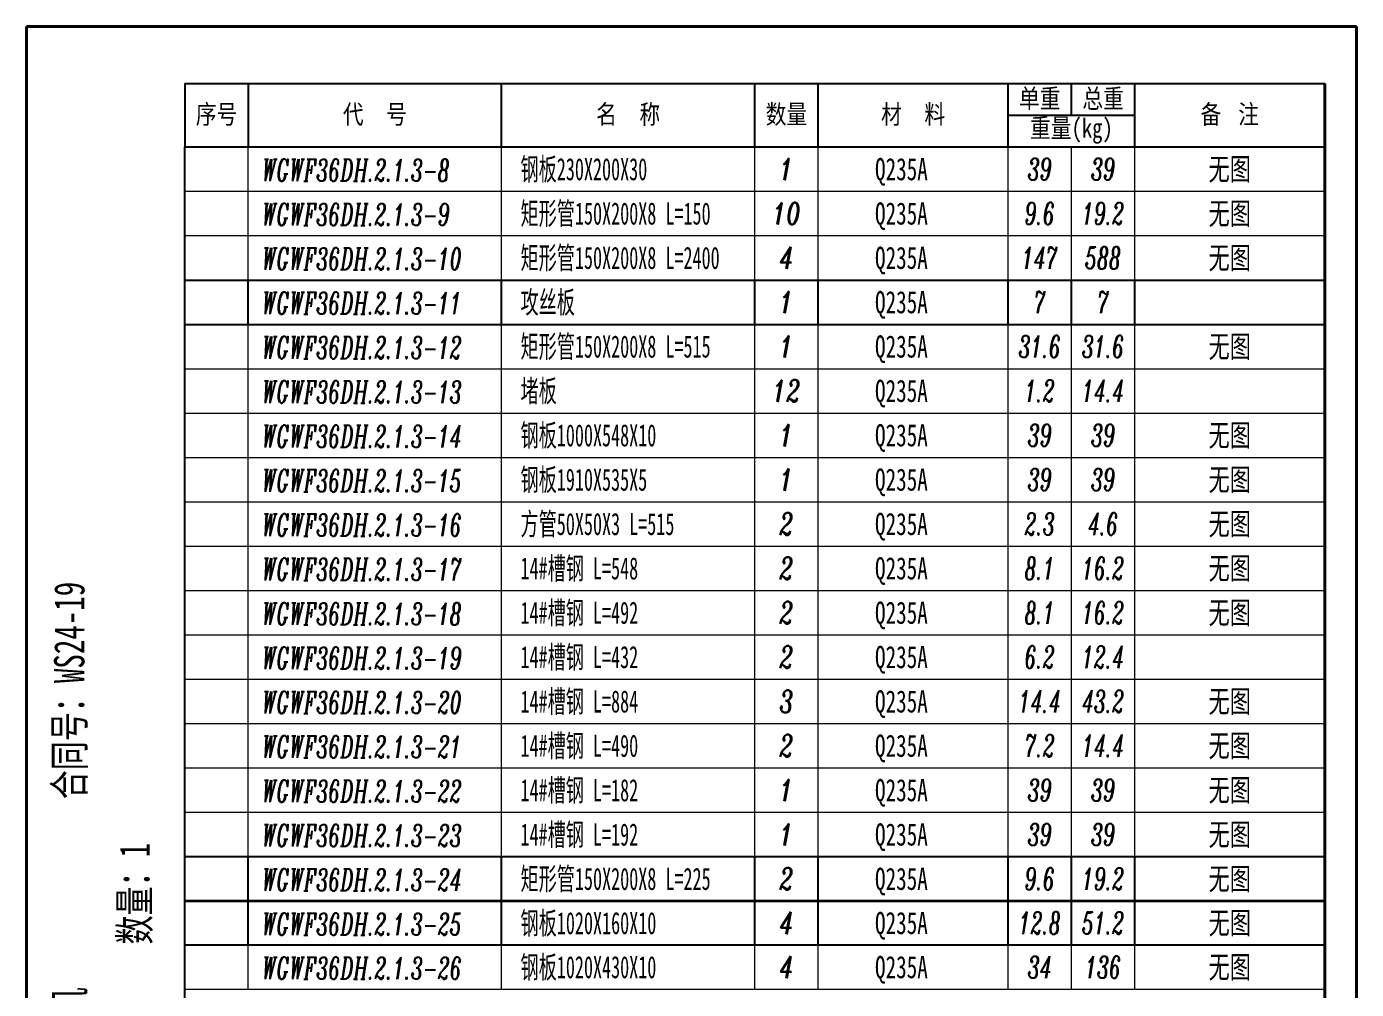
# Model space of a CAD drawing. Header units: millimetres. Extents: x 41246 to 169465, y -141938 to 36614.
# Drawn here: x 143990 to 149240, y -128734 to -124934 of the extents above; entities that cross this region are included whole.
import ezdxf
from ezdxf.enums import TextEntityAlignment as Align

# ---------------------------------------------------------------- set-up
doc = ezdxf.new("R2010")
doc.units = ezdxf.units.MM
doc.layers.add('$TD_AUDIT_GENERATED_(2C4)', color=7, linetype='Continuous', lineweight=40)
doc.layers.add('$TD_AUDIT_GENERATED_(6322E)', color=1, linetype='Continuous', lineweight=13)
for name, color, linetype in [('$TD_AUDIT_GENERATED_(2C5)', 4, 'Continuous'), ('$TD_AUDIT_GENERATED_(2C6)', 3, 'Continuous'), ('$TD_AUDIT_GENERATED_(800E)', 3, 'Continuous')]:
    doc.layers.add(name, color=color, linetype=linetype)
doc.styles.add('$TD_AUDIT_GENERATED_(2C7)', font='italic.shx', dxfattribs={"width": 0.7})
doc.styles.add('$TD_AUDIT_GENERATED_(2C8)', font='', dxfattribs={"width": 0.7})
doc.styles.get("Standard").update_dxf_attribs({"font": '', "width": 0.8})
doc.styles.get('$TD_AUDIT_GENERATED_(2C8)').set_extended_font_data('SimSun')
doc.styles.get('Standard').set_extended_font_data('SimSun')

# ---------------------------------------------------------------- blocks, each defined once
blk = doc.blocks.new('$TD_AUDIT_GENERATED_(327CF)')
for p, q in [((0, 10), (180, 10)), ((0, 10), (0, 0)), ((10, 10), (10, 0)), ((50, 0), (50, 10)), ((90, 0), (90, 10)), ((100, 0), (100, 10)), ((130, 0), (130, 10)), ((140, 5), (140, 10)), ((150, 0), (150, 10)), ((180, 10), (180, 0)), ((130, 5), (150, 5)), ((0, 0), (180, 0))]:
    blk.add_line(p, q)
at = {"char_height": 3, "attachment_point": 5}
for s, insert in [('{\\f\uffbfﾬￌﾣﾤ_GB2312|b0|i0|c134|p49;\\M+5B5A5\\M+5D6D8}', (135, 7.5)), ('{\\f\uffbfﾬￌﾣﾤ_GB2312|b0|i0|c134|p49;\\M+5D7DC\\M+5D6D8}', (145, 7.5)), ('{\\f\uffbfﾬￌﾣﾤ_GB2312|b0|i0|c134|p49;\\M+5D0F2\\M+5BAC5}', (5, 5)), ('{\\f\uffbfﾬￌﾣﾤ_GB2312|b0|i0|c134|p49;\\M+5B4FA    \\M+5BAC5}', (30, 5)), ('{\\f\uffbfﾬￌﾣﾤ_GB2312|b0|i0|c134|p49;\\M+5C3FB    \\M+5B3C6}', (70, 5)), ('{\\f\uffbfﾬￌﾣﾤ_GB2312|b0|i0|c134|p49;\\M+5CAFD\\M+5C1BF}', (95, 5)), ('{\\f\uffbfﾬￌﾣﾤ_GB2312|b0|i0|c134|p49;\\M+5B2C4    \\M+5C1CF}', (115, 5)), ('{\\f\uffbfﾬￌﾣﾤ_GB2312|b0|i0|c134|p49;\\M+5B1B8   \\M+5D7A2}', (165, 5)), ('{\\f\uffbfﾬￌﾣﾤ_GB2312|b0|i0|c134|p49;\\M+5D6D8\\M+5C1BF}(kg)', (140, 2.5))]:
    blk.add_mtext(s, dxfattribs=dict(at, insert=insert))
blk = doc.blocks.new('$TD_AUDIT_GENERATED_(327E7)')
for p, q in [((0, 7), (180, 7)), ((0, 0), (0, 7)), ((10, 0), (10, 7)), ((50, 0), (50, 7)), ((90, 0), (90, 7)), ((100, 0), (100, 7)), ((130, 0), (130, 7)), ((140, 0), (140, 7)), ((150, 0), (150, 7)), ((180, 0), (180, 7)), ((0, 0), (180, 0))]:
    blk.add_line(p, q)
at = {"width": 0.7, "flags": 8}
for tag, style, p in [('1', '$TD_AUDIT_GENERATED_(2C7)', (5, 3.5)), ('4', '$TD_AUDIT_GENERATED_(2C7)', (95, 3.5)), ('6', '$TD_AUDIT_GENERATED_(2C7)', (135, 3.5)), ('7', '$TD_AUDIT_GENERATED_(2C7)', (145, 3.5)), ('8', '$TD_AUDIT_GENERATED_(2C8)', (165, 3.5))]:
    blk.add_attdef(tag, text='', height=3.5, dxfattribs=dict(at, style=style)).set_placement(p, align=Align.MIDDLE_CENTER)
at = {"color": 141, "flags": 8}
for tag, style, width, p in [('2', '$TD_AUDIT_GENERATED_(2C7)', 0.6, (13, 3.5)), ('3', '$TD_AUDIT_GENERATED_(2C8)', 0.7, (53, 3.5)), ('5', '$TD_AUDIT_GENERATED_(2C7)', 0.7, (103, 3.5))]:
    blk.add_attdef(tag, text='', height=3.5, dxfattribs=dict(at, style=style, width=width)).set_placement(p, align=Align.MIDDLE_LEFT)

msp = doc.modelspace()

# ---------------------------------------------------------------- linework, layer by layer
at = {"layer": '$TD_AUDIT_GENERATED_(2C4)'}
for p, q in [((149239.6, -124934.3), (143989.6, -124934.3)), ((143989.6, -124934.3), (143989.6, -132359.3)), ((149239.6, -124934.3), (149239.6, -132359.3)), ((149239.6, -124934.3), (149239.6, -132359.3)), ((149239.6, -124934.3), (149239.6, -132359.3)), ((149114.6, -125159.3), (149114.6, -132234.3))]:
    msp.add_line(p, q, dxfattribs=at)
at = {"layer": '$TD_AUDIT_GENERATED_(2C6)'}
msp.add_line((144614.6, -130834.3), (144614.6, -125409.3), dxfattribs=at)

# ---------------------------------------------------------------- block references
at = {"layer": '$TD_AUDIT_GENERATED_(2C5)', "xscale": 25, "yscale": 25, "zscale": 25}
for p in [(144614.6, -128385.1), (144614.6, -128558.5)]:
    msp.add_blockref('$TD_AUDIT_GENERATED_(327E7)', p, dxfattribs=at)
at = {"layer": '$TD_AUDIT_GENERATED_(2C6)', "xscale": 25, "yscale": 25, "zscale": 25}
msp.add_blockref('$TD_AUDIT_GENERATED_(327CF)', (144614.6, -125409.3), dxfattribs=at)
at = {"layer": '$TD_AUDIT_GENERATED_(6322E)'}
ref = msp.add_blockref('$TD_AUDIT_GENERATED_(327E7)', (144614.6, -125584.3), dxfattribs=dict(at, xscale=25.00000000000015, yscale=25.00000000000015, zscale=25.00000000000015))
ref.add_attrib('2', 'WGWF36DH.2.1.3-8', dxfattribs={"layer": '0', "color": 141, "height": 87.5, "style": '$TD_AUDIT_GENERATED_(2C7)', "width": 0.6, "flags": 8}).set_placement((144917.8, -125501), align=Align.MIDDLE_LEFT)
ref.add_attrib('3', '钢板230X200X30', dxfattribs={"layer": '0', "color": 141, "height": 87.5, "style": '$TD_AUDIT_GENERATED_(2C8)', "width": 0.6, "flags": 8}).set_placement((145939.6, -125496.8), align=Align.MIDDLE_LEFT)
ref.add_attrib('4', '1', dxfattribs={"layer": '0', "height": 87.5, "style": '$TD_AUDIT_GENERATED_(2C7)', "width": 0.7, "flags": 8}).set_placement((146989.6, -125496.8), align=Align.MIDDLE_CENTER)
ref.add_attrib('5', 'Q235A', dxfattribs={"layer": '0', "color": 141, "height": 87.5, "style": '$TD_AUDIT_GENERATED_(2C8)', "width": 0.7, "flags": 8}).set_placement((147339.2, -125496.8), align=Align.MIDDLE_LEFT)
ref.add_attrib('6', '39', dxfattribs={"layer": '0', "height": 87.5, "style": '$TD_AUDIT_GENERATED_(2C7)', "width": 0.6, "flags": 8}).set_placement((147989.6, -125496.8), align=Align.MIDDLE_CENTER)
ref.add_attrib('7', '39', dxfattribs={"layer": '0', "height": 87.5, "style": '$TD_AUDIT_GENERATED_(2C7)', "width": 0.6, "flags": 8}).set_placement((148239.6, -125496.8), align=Align.MIDDLE_CENTER)
ref.add_attrib('8', '无图', dxfattribs={"layer": '0', "height": 87.5, "style": '$TD_AUDIT_GENERATED_(2C8)', "width": 0.7, "flags": 8}).set_placement((148739.6, -125496.8), align=Align.MIDDLE_CENTER)
ref = msp.add_blockref('$TD_AUDIT_GENERATED_(327E7)', (144614.6, -125759.3), dxfattribs=dict(at, xscale=25.00000000000015, yscale=25.00000000000015, zscale=25.00000000000015))
ref.add_attrib('2', 'WGWF36DH.2.1.3-9', dxfattribs={"layer": '0', "color": 141, "height": 87.5, "style": '$TD_AUDIT_GENERATED_(2C7)', "width": 0.6, "flags": 8}).set_placement((144917.8, -125676), align=Align.MIDDLE_LEFT)
ref.add_attrib('3', '矩形管150X200X8 L=150', dxfattribs={"layer": '0', "color": 141, "height": 87.5, "style": '$TD_AUDIT_GENERATED_(2C8)', "width": 0.6, "flags": 8}).set_placement((145939.6, -125671.8), align=Align.MIDDLE_LEFT)
ref.add_attrib('4', '10', dxfattribs={"layer": '0', "height": 87.5, "style": '$TD_AUDIT_GENERATED_(2C7)', "width": 0.7, "flags": 8}).set_placement((146989.6, -125671.8), align=Align.MIDDLE_CENTER)
ref.add_attrib('5', 'Q235A', dxfattribs={"layer": '0', "color": 141, "height": 87.5, "style": '$TD_AUDIT_GENERATED_(2C8)', "width": 0.7, "flags": 8}).set_placement((147339.2, -125671.8), align=Align.MIDDLE_LEFT)
ref.add_attrib('6', '9.6', dxfattribs={"layer": '0', "height": 87.5, "style": '$TD_AUDIT_GENERATED_(2C7)', "width": 0.6, "flags": 8}).set_placement((147989.6, -125671.8), align=Align.MIDDLE_CENTER)
ref.add_attrib('7', '19.2', dxfattribs={"layer": '0', "height": 87.5, "style": '$TD_AUDIT_GENERATED_(2C7)', "width": 0.6, "flags": 8}).set_placement((148239.6, -125671.8), align=Align.MIDDLE_CENTER)
ref.add_attrib('8', '无图', dxfattribs={"layer": '0', "height": 87.5, "style": '$TD_AUDIT_GENERATED_(2C8)', "width": 0.7, "flags": 8}).set_placement((148739.6, -125671.8), align=Align.MIDDLE_CENTER)
ref = msp.add_blockref('$TD_AUDIT_GENERATED_(327E7)', (144614.6, -125934.3), dxfattribs=dict(at, xscale=25, yscale=25, zscale=25))
ref.add_attrib('2', 'WGWF36DH.2.1.3-10', dxfattribs={"layer": '0', "color": 141, "height": 87.5, "style": '$TD_AUDIT_GENERATED_(2C7)', "width": 0.6, "flags": 8}).set_placement((144917.8, -125851), align=Align.MIDDLE_LEFT)
ref.add_attrib('3', '矩形管150X200X8 L=2400', dxfattribs={"layer": '0', "color": 141, "height": 87.5, "style": '$TD_AUDIT_GENERATED_(2C8)', "width": 0.6, "flags": 8}).set_placement((145939.6, -125846.8), align=Align.MIDDLE_LEFT)
ref.add_attrib('4', '4', dxfattribs={"layer": '0', "height": 87.5, "style": '$TD_AUDIT_GENERATED_(2C7)', "width": 0.7, "flags": 8}).set_placement((146989.6, -125846.8), align=Align.MIDDLE_CENTER)
ref.add_attrib('5', 'Q235A', dxfattribs={"layer": '0', "color": 141, "height": 87.5, "style": '$TD_AUDIT_GENERATED_(2C8)', "width": 0.7, "flags": 8}).set_placement((147339.2, -125846.8), align=Align.MIDDLE_LEFT)
ref.add_attrib('6', '147', dxfattribs={"layer": '0', "height": 87.5, "style": '$TD_AUDIT_GENERATED_(2C7)', "width": 0.6, "flags": 8}).set_placement((147989.6, -125846.8), align=Align.MIDDLE_CENTER)
ref.add_attrib('7', '588', dxfattribs={"layer": '0', "height": 87.5, "style": '$TD_AUDIT_GENERATED_(2C7)', "width": 0.6, "flags": 8}).set_placement((148239.6, -125846.8), align=Align.MIDDLE_CENTER)
ref.add_attrib('8', '无图', dxfattribs={"layer": '0', "height": 87.5, "style": '$TD_AUDIT_GENERATED_(2C8)', "width": 0.7, "flags": 8}).set_placement((148739.6, -125846.8), align=Align.MIDDLE_CENTER)
ref = msp.add_blockref('$TD_AUDIT_GENERATED_(327E7)', (144614.6, -126284.3), dxfattribs=dict(at, xscale=25, yscale=25, zscale=25))
ref.add_attrib('2', 'WGWF36DH.2.1.3-12', dxfattribs={"layer": '0', "color": 141, "height": 87.5, "style": '$TD_AUDIT_GENERATED_(2C7)', "width": 0.6, "flags": 8}).set_placement((144917.8, -126201), align=Align.MIDDLE_LEFT)
ref.add_attrib('3', '矩形管150X200X8 L=515', dxfattribs={"layer": '0', "color": 141, "height": 87.5, "style": '$TD_AUDIT_GENERATED_(2C8)', "width": 0.6, "flags": 8}).set_placement((145939.6, -126196.8), align=Align.MIDDLE_LEFT)
ref.add_attrib('4', '1', dxfattribs={"layer": '0', "height": 87.5, "style": '$TD_AUDIT_GENERATED_(2C7)', "width": 0.7, "flags": 8}).set_placement((146989.6, -126196.8), align=Align.MIDDLE_CENTER)
ref.add_attrib('5', 'Q235A', dxfattribs={"layer": '0', "color": 141, "height": 87.5, "style": '$TD_AUDIT_GENERATED_(2C8)', "width": 0.7, "flags": 8}).set_placement((147339.2, -126196.8), align=Align.MIDDLE_LEFT)
ref.add_attrib('6', '31.6', dxfattribs={"layer": '0', "height": 87.5, "style": '$TD_AUDIT_GENERATED_(2C7)', "width": 0.6, "flags": 8}).set_placement((147989.6, -126196.8), align=Align.MIDDLE_CENTER)
ref.add_attrib('7', '31.6', dxfattribs={"layer": '0', "height": 87.5, "style": '$TD_AUDIT_GENERATED_(2C7)', "width": 0.6, "flags": 8}).set_placement((148239.6, -126196.8), align=Align.MIDDLE_CENTER)
ref.add_attrib('8', '无图', dxfattribs={"layer": '0', "height": 87.5, "style": '$TD_AUDIT_GENERATED_(2C8)', "width": 0.7, "flags": 8}).set_placement((148739.6, -126196.8), align=Align.MIDDLE_CENTER)
ref = msp.add_blockref('$TD_AUDIT_GENERATED_(327E7)', (144614.6, -126459.3), dxfattribs=dict(at, xscale=25, yscale=25, zscale=25))
ref.add_attrib('2', 'WGWF36DH.2.1.3-13', dxfattribs={"layer": '0', "color": 141, "height": 87.5, "style": '$TD_AUDIT_GENERATED_(2C7)', "width": 0.6, "flags": 8}).set_placement((144917.8, -126376), align=Align.MIDDLE_LEFT)
ref.add_attrib('3', '堵板', dxfattribs={"layer": '0', "color": 141, "height": 87.5, "style": '$TD_AUDIT_GENERATED_(2C8)', "width": 0.6, "flags": 8}).set_placement((145939.6, -126371.8), align=Align.MIDDLE_LEFT)
ref.add_attrib('4', '12', dxfattribs={"layer": '0', "height": 87.5, "style": '$TD_AUDIT_GENERATED_(2C7)', "width": 0.7, "flags": 8}).set_placement((146989.6, -126371.8), align=Align.MIDDLE_CENTER)
ref.add_attrib('5', 'Q235A', dxfattribs={"layer": '0', "color": 141, "height": 87.5, "style": '$TD_AUDIT_GENERATED_(2C8)', "width": 0.7, "flags": 8}).set_placement((147339.2, -126371.8), align=Align.MIDDLE_LEFT)
ref.add_attrib('6', '1.2', dxfattribs={"layer": '0', "height": 87.5, "style": '$TD_AUDIT_GENERATED_(2C7)', "width": 0.6, "flags": 8}).set_placement((147989.6, -126371.8), align=Align.MIDDLE_CENTER)
ref.add_attrib('7', '14.4', dxfattribs={"layer": '0', "height": 87.5, "style": '$TD_AUDIT_GENERATED_(2C7)', "width": 0.6, "flags": 8}).set_placement((148239.6, -126371.8), align=Align.MIDDLE_CENTER)
ref = msp.add_blockref('$TD_AUDIT_GENERATED_(327E7)', (144614.6, -126634.6), dxfattribs=dict(at, xscale=25, yscale=25, zscale=25))
ref.add_attrib('2', 'WGWF36DH.2.1.3-14', dxfattribs={"layer": '0', "color": 141, "height": 87.5, "style": '$TD_AUDIT_GENERATED_(2C7)', "width": 0.6, "flags": 8}).set_placement((144917.8, -126551.4), align=Align.MIDDLE_LEFT)
ref.add_attrib('3', '钢板1000X548X10', dxfattribs={"layer": '0', "color": 141, "height": 87.5, "style": '$TD_AUDIT_GENERATED_(2C8)', "width": 0.6, "flags": 8}).set_placement((145939.6, -126547.1), align=Align.MIDDLE_LEFT)
ref.add_attrib('4', '1', dxfattribs={"layer": '0', "height": 87.5, "style": '$TD_AUDIT_GENERATED_(2C7)', "width": 0.7, "flags": 8}).set_placement((146989.6, -126547.1), align=Align.MIDDLE_CENTER)
ref.add_attrib('5', 'Q235A', dxfattribs={"layer": '0', "color": 141, "height": 87.5, "style": '$TD_AUDIT_GENERATED_(2C8)', "width": 0.7, "flags": 8}).set_placement((147339.2, -126547.1), align=Align.MIDDLE_LEFT)
ref.add_attrib('6', '39', dxfattribs={"layer": '0', "height": 87.5, "style": '$TD_AUDIT_GENERATED_(2C7)', "width": 0.6, "flags": 8}).set_placement((147989.6, -126547.1), align=Align.MIDDLE_CENTER)
ref.add_attrib('7', '39', dxfattribs={"layer": '0', "height": 87.5, "style": '$TD_AUDIT_GENERATED_(2C7)', "width": 0.6, "flags": 8}).set_placement((148239.6, -126547.1), align=Align.MIDDLE_CENTER)
ref.add_attrib('8', '无图', dxfattribs={"layer": '0', "height": 87.5, "style": '$TD_AUDIT_GENERATED_(2C8)', "width": 0.7, "flags": 8}).set_placement((148739.6, -126547.1), align=Align.MIDDLE_CENTER)
ref = msp.add_blockref('$TD_AUDIT_GENERATED_(327E7)', (144614.6, -126809.6), dxfattribs=dict(at, xscale=25, yscale=25, zscale=25))
ref.add_attrib('2', 'WGWF36DH.2.1.3-15', dxfattribs={"layer": '0', "color": 141, "height": 87.5, "style": '$TD_AUDIT_GENERATED_(2C7)', "width": 0.6, "flags": 8}).set_placement((144917.8, -126726.4), align=Align.MIDDLE_LEFT)
ref.add_attrib('3', '钢板1910X535X5', dxfattribs={"layer": '0', "color": 141, "height": 87.5, "style": '$TD_AUDIT_GENERATED_(2C8)', "width": 0.6, "flags": 8}).set_placement((145939.6, -126722.1), align=Align.MIDDLE_LEFT)
ref.add_attrib('4', '1', dxfattribs={"layer": '0', "height": 87.5, "style": '$TD_AUDIT_GENERATED_(2C7)', "width": 0.7, "flags": 8}).set_placement((146989.6, -126722.1), align=Align.MIDDLE_CENTER)
ref.add_attrib('5', 'Q235A', dxfattribs={"layer": '0', "color": 141, "height": 87.5, "style": '$TD_AUDIT_GENERATED_(2C8)', "width": 0.7, "flags": 8}).set_placement((147339.2, -126722.1), align=Align.MIDDLE_LEFT)
ref.add_attrib('6', '39', dxfattribs={"layer": '0', "height": 87.5, "style": '$TD_AUDIT_GENERATED_(2C7)', "width": 0.6, "flags": 8}).set_placement((147989.6, -126722.1), align=Align.MIDDLE_CENTER)
ref.add_attrib('7', '39', dxfattribs={"layer": '0', "height": 87.5, "style": '$TD_AUDIT_GENERATED_(2C7)', "width": 0.6, "flags": 8}).set_placement((148239.6, -126722.1), align=Align.MIDDLE_CENTER)
ref.add_attrib('8', '无图', dxfattribs={"layer": '0', "height": 87.5, "style": '$TD_AUDIT_GENERATED_(2C8)', "width": 0.7, "flags": 8}).set_placement((148739.6, -126722.1), align=Align.MIDDLE_CENTER)
ref = msp.add_blockref('$TD_AUDIT_GENERATED_(327E7)', (144614.6, -126984.6), dxfattribs=dict(at, xscale=25, yscale=25, zscale=25))
ref.add_attrib('2', 'WGWF36DH.2.1.3-16', dxfattribs={"layer": '0', "color": 141, "height": 87.5, "style": '$TD_AUDIT_GENERATED_(2C7)', "width": 0.6, "flags": 8}).set_placement((144917.8, -126901.4), align=Align.MIDDLE_LEFT)
ref.add_attrib('3', '方管50X50X3 L=515', dxfattribs={"layer": '0', "color": 141, "height": 87.5, "style": '$TD_AUDIT_GENERATED_(2C8)', "width": 0.6, "flags": 8}).set_placement((145939.6, -126897.1), align=Align.MIDDLE_LEFT)
ref.add_attrib('4', '2', dxfattribs={"layer": '0', "height": 87.5, "style": '$TD_AUDIT_GENERATED_(2C7)', "width": 0.7, "flags": 8}).set_placement((146989.6, -126897.1), align=Align.MIDDLE_CENTER)
ref.add_attrib('5', 'Q235A', dxfattribs={"layer": '0', "color": 141, "height": 87.5, "style": '$TD_AUDIT_GENERATED_(2C8)', "width": 0.7, "flags": 8}).set_placement((147339.2, -126897.1), align=Align.MIDDLE_LEFT)
ref.add_attrib('6', '2.3', dxfattribs={"layer": '0', "height": 87.5, "style": '$TD_AUDIT_GENERATED_(2C7)', "width": 0.6, "flags": 8}).set_placement((147989.6, -126897.1), align=Align.MIDDLE_CENTER)
ref.add_attrib('7', '4.6', dxfattribs={"layer": '0', "height": 87.5, "style": '$TD_AUDIT_GENERATED_(2C7)', "width": 0.6, "flags": 8}).set_placement((148239.6, -126897.1), align=Align.MIDDLE_CENTER)
ref.add_attrib('8', '无图', dxfattribs={"layer": '0', "height": 87.5, "style": '$TD_AUDIT_GENERATED_(2C8)', "width": 0.7, "flags": 8}).set_placement((148739.6, -126897.1), align=Align.MIDDLE_CENTER)
ref = msp.add_blockref('$TD_AUDIT_GENERATED_(327E7)', (144614.6, -127159.6), dxfattribs=dict(at, xscale=25, yscale=25, zscale=25))
ref.add_attrib('2', 'WGWF36DH.2.1.3-17', dxfattribs={"layer": '0', "color": 141, "height": 87.5, "style": '$TD_AUDIT_GENERATED_(2C7)', "width": 0.6, "flags": 8}).set_placement((144917.8, -127076.4), align=Align.MIDDLE_LEFT)
ref.add_attrib('3', '14#槽钢 L=548', dxfattribs={"layer": '0', "color": 141, "height": 87.5, "style": '$TD_AUDIT_GENERATED_(2C8)', "width": 0.6, "flags": 8}).set_placement((145939.6, -127072.1), align=Align.MIDDLE_LEFT)
ref.add_attrib('4', '2', dxfattribs={"layer": '0', "height": 87.5, "style": '$TD_AUDIT_GENERATED_(2C7)', "width": 0.7, "flags": 8}).set_placement((146989.6, -127072.1), align=Align.MIDDLE_CENTER)
ref.add_attrib('5', 'Q235A', dxfattribs={"layer": '0', "color": 141, "height": 87.5, "style": '$TD_AUDIT_GENERATED_(2C8)', "width": 0.7, "flags": 8}).set_placement((147339.2, -127072.1), align=Align.MIDDLE_LEFT)
ref.add_attrib('6', '8.1', dxfattribs={"layer": '0', "height": 87.5, "style": '$TD_AUDIT_GENERATED_(2C7)', "width": 0.6, "flags": 8}).set_placement((147989.6, -127072.1), align=Align.MIDDLE_CENTER)
ref.add_attrib('7', '16.2', dxfattribs={"layer": '0', "height": 87.5, "style": '$TD_AUDIT_GENERATED_(2C7)', "width": 0.6, "flags": 8}).set_placement((148239.6, -127072.1), align=Align.MIDDLE_CENTER)
ref.add_attrib('8', '无图', dxfattribs={"layer": '0', "height": 87.5, "style": '$TD_AUDIT_GENERATED_(2C8)', "width": 0.7, "flags": 8}).set_placement((148739.6, -127072.1), align=Align.MIDDLE_CENTER)
ref = msp.add_blockref('$TD_AUDIT_GENERATED_(327E7)', (144614.6, -127334.9), dxfattribs=dict(at, xscale=25, yscale=25, zscale=25))
ref.add_attrib('2', 'WGWF36DH.2.1.3-18', dxfattribs={"layer": '0', "color": 141, "height": 87.5, "style": '$TD_AUDIT_GENERATED_(2C7)', "width": 0.6, "flags": 8}).set_placement((144917.8, -127251.6), align=Align.MIDDLE_LEFT)
ref.add_attrib('3', '14#槽钢 L=492', dxfattribs={"layer": '0', "color": 141, "height": 87.5, "style": '$TD_AUDIT_GENERATED_(2C8)', "width": 0.6, "flags": 8}).set_placement((145939.6, -127247.4), align=Align.MIDDLE_LEFT)
ref.add_attrib('4', '2', dxfattribs={"layer": '0', "height": 87.5, "style": '$TD_AUDIT_GENERATED_(2C7)', "width": 0.7, "flags": 8}).set_placement((146989.6, -127247.4), align=Align.MIDDLE_CENTER)
ref.add_attrib('5', 'Q235A', dxfattribs={"layer": '0', "color": 141, "height": 87.5, "style": '$TD_AUDIT_GENERATED_(2C8)', "width": 0.7, "flags": 8}).set_placement((147339.2, -127247.4), align=Align.MIDDLE_LEFT)
ref.add_attrib('6', '8.1', dxfattribs={"layer": '0', "height": 87.5, "style": '$TD_AUDIT_GENERATED_(2C7)', "width": 0.6, "flags": 8}).set_placement((147989.6, -127247.4), align=Align.MIDDLE_CENTER)
ref.add_attrib('7', '16.2', dxfattribs={"layer": '0', "height": 87.5, "style": '$TD_AUDIT_GENERATED_(2C7)', "width": 0.6, "flags": 8}).set_placement((148239.6, -127247.4), align=Align.MIDDLE_CENTER)
ref.add_attrib('8', '无图', dxfattribs={"layer": '0', "height": 87.5, "style": '$TD_AUDIT_GENERATED_(2C8)', "width": 0.7, "flags": 8}).set_placement((148739.6, -127247.4), align=Align.MIDDLE_CENTER)
ref = msp.add_blockref('$TD_AUDIT_GENERATED_(327E7)', (144614.6, -127509.9), dxfattribs=dict(at, xscale=25, yscale=25, zscale=25))
ref.add_attrib('2', 'WGWF36DH.2.1.3-19', dxfattribs={"layer": '0', "color": 141, "height": 87.5, "style": '$TD_AUDIT_GENERATED_(2C7)', "width": 0.6, "flags": 8}).set_placement((144917.8, -127426.6), align=Align.MIDDLE_LEFT)
ref.add_attrib('3', '14#槽钢 L=432', dxfattribs={"layer": '0', "color": 141, "height": 87.5, "style": '$TD_AUDIT_GENERATED_(2C8)', "width": 0.6, "flags": 8}).set_placement((145939.6, -127422.4), align=Align.MIDDLE_LEFT)
ref.add_attrib('4', '2', dxfattribs={"layer": '0', "height": 87.5, "style": '$TD_AUDIT_GENERATED_(2C7)', "width": 0.7, "flags": 8}).set_placement((146989.6, -127422.4), align=Align.MIDDLE_CENTER)
ref.add_attrib('5', 'Q235A', dxfattribs={"layer": '0', "color": 141, "height": 87.5, "style": '$TD_AUDIT_GENERATED_(2C8)', "width": 0.7, "flags": 8}).set_placement((147339.2, -127422.4), align=Align.MIDDLE_LEFT)
ref.add_attrib('6', '6.2', dxfattribs={"layer": '0', "height": 87.5, "style": '$TD_AUDIT_GENERATED_(2C7)', "width": 0.6, "flags": 8}).set_placement((147989.6, -127422.4), align=Align.MIDDLE_CENTER)
ref.add_attrib('7', '12.4', dxfattribs={"layer": '0', "height": 87.5, "style": '$TD_AUDIT_GENERATED_(2C7)', "width": 0.6, "flags": 8}).set_placement((148239.6, -127422.4), align=Align.MIDDLE_CENTER)
ref = msp.add_blockref('$TD_AUDIT_GENERATED_(327E7)', (144614.6, -127684.9), dxfattribs=dict(at, xscale=25, yscale=25, zscale=25))
ref.add_attrib('2', 'WGWF36DH.2.1.3-20', dxfattribs={"layer": '0', "color": 141, "height": 87.5, "style": '$TD_AUDIT_GENERATED_(2C7)', "width": 0.6, "flags": 8}).set_placement((144917.8, -127601.6), align=Align.MIDDLE_LEFT)
ref.add_attrib('3', '14#槽钢 L=884', dxfattribs={"layer": '0', "color": 141, "height": 87.5, "style": '$TD_AUDIT_GENERATED_(2C8)', "width": 0.6, "flags": 8}).set_placement((145939.6, -127597.4), align=Align.MIDDLE_LEFT)
ref.add_attrib('4', '3', dxfattribs={"layer": '0', "height": 87.5, "style": '$TD_AUDIT_GENERATED_(2C7)', "width": 0.7, "flags": 8}).set_placement((146989.6, -127597.4), align=Align.MIDDLE_CENTER)
ref.add_attrib('5', 'Q235A', dxfattribs={"layer": '0', "color": 141, "height": 87.5, "style": '$TD_AUDIT_GENERATED_(2C8)', "width": 0.7, "flags": 8}).set_placement((147339.2, -127597.4), align=Align.MIDDLE_LEFT)
ref.add_attrib('6', '14.4', dxfattribs={"layer": '0', "height": 87.5, "style": '$TD_AUDIT_GENERATED_(2C7)', "width": 0.6, "flags": 8}).set_placement((147989.6, -127597.4), align=Align.MIDDLE_CENTER)
ref.add_attrib('7', '43.2', dxfattribs={"layer": '0', "height": 87.5, "style": '$TD_AUDIT_GENERATED_(2C7)', "width": 0.6, "flags": 8}).set_placement((148239.6, -127597.4), align=Align.MIDDLE_CENTER)
ref.add_attrib('8', '无图', dxfattribs={"layer": '0', "height": 87.5, "style": '$TD_AUDIT_GENERATED_(2C8)', "width": 0.7, "flags": 8}).set_placement((148739.6, -127597.4), align=Align.MIDDLE_CENTER)
ref = msp.add_blockref('$TD_AUDIT_GENERATED_(327E7)', (144614.6, -127859.8), dxfattribs=dict(at, xscale=25, yscale=25, zscale=25))
ref.add_attrib('2', 'WGWF36DH.2.1.3-21', dxfattribs={"layer": '0', "color": 141, "height": 87.5, "style": '$TD_AUDIT_GENERATED_(2C7)', "width": 0.6, "flags": 8}).set_placement((144917.8, -127776.5), align=Align.MIDDLE_LEFT)
ref.add_attrib('3', '14#槽钢 L=490', dxfattribs={"layer": '0', "color": 141, "height": 87.5, "style": '$TD_AUDIT_GENERATED_(2C8)', "width": 0.6, "flags": 8}).set_placement((145939.6, -127772.3), align=Align.MIDDLE_LEFT)
ref.add_attrib('4', '2', dxfattribs={"layer": '0', "height": 87.5, "style": '$TD_AUDIT_GENERATED_(2C7)', "width": 0.7, "flags": 8}).set_placement((146989.6, -127772.3), align=Align.MIDDLE_CENTER)
ref.add_attrib('5', 'Q235A', dxfattribs={"layer": '0', "color": 141, "height": 87.5, "style": '$TD_AUDIT_GENERATED_(2C8)', "width": 0.7, "flags": 8}).set_placement((147339.2, -127772.3), align=Align.MIDDLE_LEFT)
ref.add_attrib('6', '7.2', dxfattribs={"layer": '0', "height": 87.5, "style": '$TD_AUDIT_GENERATED_(2C7)', "width": 0.6, "flags": 8}).set_placement((147989.6, -127772.3), align=Align.MIDDLE_CENTER)
ref.add_attrib('7', '14.4', dxfattribs={"layer": '0', "height": 87.5, "style": '$TD_AUDIT_GENERATED_(2C7)', "width": 0.6, "flags": 8}).set_placement((148239.6, -127772.3), align=Align.MIDDLE_CENTER)
ref.add_attrib('8', '无图', dxfattribs={"layer": '0', "height": 87.5, "style": '$TD_AUDIT_GENERATED_(2C8)', "width": 0.7, "flags": 8}).set_placement((148739.6, -127772.3), align=Align.MIDDLE_CENTER)
ref = msp.add_blockref('$TD_AUDIT_GENERATED_(327E7)', (144614.6, -128035.1), dxfattribs=dict(at, xscale=25, yscale=25, zscale=25))
ref.add_attrib('2', 'WGWF36DH.2.1.3-22', dxfattribs={"layer": '0', "color": 141, "height": 87.5, "style": '$TD_AUDIT_GENERATED_(2C7)', "width": 0.6, "flags": 8}).set_placement((144917.8, -127951.8), align=Align.MIDDLE_LEFT)
ref.add_attrib('3', '14#槽钢 L=182', dxfattribs={"layer": '0', "color": 141, "height": 87.5, "style": '$TD_AUDIT_GENERATED_(2C8)', "width": 0.6, "flags": 8}).set_placement((145939.6, -127947.6), align=Align.MIDDLE_LEFT)
ref.add_attrib('4', '1', dxfattribs={"layer": '0', "height": 87.5, "style": '$TD_AUDIT_GENERATED_(2C7)', "width": 0.7, "flags": 8}).set_placement((146989.6, -127947.6), align=Align.MIDDLE_CENTER)
ref.add_attrib('5', 'Q235A', dxfattribs={"layer": '0', "color": 141, "height": 87.5, "style": '$TD_AUDIT_GENERATED_(2C8)', "width": 0.7, "flags": 8}).set_placement((147339.2, -127947.6), align=Align.MIDDLE_LEFT)
ref.add_attrib('6', '39', dxfattribs={"layer": '0', "height": 87.5, "style": '$TD_AUDIT_GENERATED_(2C7)', "width": 0.6, "flags": 8}).set_placement((147989.6, -127947.6), align=Align.MIDDLE_CENTER)
ref.add_attrib('7', '39', dxfattribs={"layer": '0', "height": 87.5, "style": '$TD_AUDIT_GENERATED_(2C7)', "width": 0.6, "flags": 8}).set_placement((148239.6, -127947.6), align=Align.MIDDLE_CENTER)
ref.add_attrib('8', '无图', dxfattribs={"layer": '0', "height": 87.5, "style": '$TD_AUDIT_GENERATED_(2C8)', "width": 0.7, "flags": 8}).set_placement((148739.6, -127947.6), align=Align.MIDDLE_CENTER)
ref = msp.add_blockref('$TD_AUDIT_GENERATED_(327E7)', (144614.6, -128210.1), dxfattribs=dict(at, xscale=25, yscale=25, zscale=25))
ref.add_attrib('2', 'WGWF36DH.2.1.3-23', dxfattribs={"layer": '0', "color": 141, "height": 87.5, "style": '$TD_AUDIT_GENERATED_(2C7)', "width": 0.6, "flags": 8}).set_placement((144917.8, -128126.8), align=Align.MIDDLE_LEFT)
ref.add_attrib('3', '14#槽钢 L=192', dxfattribs={"layer": '0', "color": 141, "height": 87.5, "style": '$TD_AUDIT_GENERATED_(2C8)', "width": 0.6, "flags": 8}).set_placement((145939.6, -128122.6), align=Align.MIDDLE_LEFT)
ref.add_attrib('4', '1', dxfattribs={"layer": '0', "height": 87.5, "style": '$TD_AUDIT_GENERATED_(2C7)', "width": 0.7, "flags": 8}).set_placement((146989.6, -128122.6), align=Align.MIDDLE_CENTER)
ref.add_attrib('5', 'Q235A', dxfattribs={"layer": '0', "color": 141, "height": 87.5, "style": '$TD_AUDIT_GENERATED_(2C8)', "width": 0.7, "flags": 8}).set_placement((147339.2, -128122.6), align=Align.MIDDLE_LEFT)
ref.add_attrib('6', '39', dxfattribs={"layer": '0', "height": 87.5, "style": '$TD_AUDIT_GENERATED_(2C7)', "width": 0.6, "flags": 8}).set_placement((147989.6, -128122.6), align=Align.MIDDLE_CENTER)
ref.add_attrib('7', '39', dxfattribs={"layer": '0', "height": 87.5, "style": '$TD_AUDIT_GENERATED_(2C7)', "width": 0.6, "flags": 8}).set_placement((148239.6, -128122.6), align=Align.MIDDLE_CENTER)
ref.add_attrib('8', '无图', dxfattribs={"layer": '0', "height": 87.5, "style": '$TD_AUDIT_GENERATED_(2C8)', "width": 0.7, "flags": 8}).set_placement((148739.6, -128122.6), align=Align.MIDDLE_CENTER)
ref = msp.add_blockref('$TD_AUDIT_GENERATED_(327E7)', (144614.7, -128560.1), dxfattribs=dict(at, xscale=25.00000359473517, yscale=25.00000359473517, zscale=25.00000359473517, rotation=0.015501366981237))
ref.add_attrib('2', 'WGWF36DH.2.1.3-25', dxfattribs={"layer": '0', "color": 141, "height": 87.5, "rotation": 0.0155, "style": '$TD_AUDIT_GENERATED_(2C7)', "width": 0.6, "flags": 8}).set_placement((144917.8, -128476.8), align=Align.MIDDLE_LEFT)
ref.add_attrib('3', '钢板1020X160X10', dxfattribs={"layer": '0', "color": 141, "height": 87.5, "rotation": 0.0155, "style": '$TD_AUDIT_GENERATED_(2C8)', "width": 0.6, "flags": 8}).set_placement((145939.7, -128472.3), align=Align.MIDDLE_LEFT)
ref.add_attrib('4', '4', dxfattribs={"layer": '0', "height": 87.5, "rotation": 0.0155, "style": '$TD_AUDIT_GENERATED_(2C7)', "width": 0.7, "flags": 8}).set_placement((146989.7, -128472), align=Align.MIDDLE_CENTER)
ref.add_attrib('5', 'Q235A', dxfattribs={"layer": '0', "color": 141, "height": 87.5, "rotation": 0.0155, "style": '$TD_AUDIT_GENERATED_(2C8)', "width": 0.7, "flags": 8}).set_placement((147339.2, -128471.9), align=Align.MIDDLE_LEFT)
ref.add_attrib('6', '12.8', dxfattribs={"layer": '0', "height": 87.5, "rotation": 0.0155, "style": '$TD_AUDIT_GENERATED_(2C7)', "width": 0.6, "flags": 8}).set_placement((147989.7, -128471.7), align=Align.MIDDLE_CENTER)
ref.add_attrib('7', '51.2', dxfattribs={"layer": '0', "height": 87.5, "rotation": 0.0155, "style": '$TD_AUDIT_GENERATED_(2C7)', "width": 0.6, "flags": 8}).set_placement((148239.7, -128471.6), align=Align.MIDDLE_CENTER)
ref.add_attrib('8', '无图', dxfattribs={"layer": '0', "height": 87.5, "rotation": 0.0155, "style": '$TD_AUDIT_GENERATED_(2C8)', "width": 0.7, "flags": 8}).set_placement((148739.7, -128471.5), align=Align.MIDDLE_CENTER)
ref = msp.add_blockref('$TD_AUDIT_GENERATED_(327E7)', (144614.7, -128733.5), dxfattribs=dict(at, xscale=24.99973700473024, yscale=24.99973700473024, zscale=24.99973700473024))
ref.add_attrib('2', 'WGWF36DH.2.1.3-26', dxfattribs={"layer": '0', "color": 141, "height": 87.499, "style": '$TD_AUDIT_GENERATED_(2C7)', "width": 0.6, "flags": 8}).set_placement((144917.8, -128650.3), align=Align.MIDDLE_LEFT)
ref.add_attrib('3', '钢板1020X430X10', dxfattribs={"layer": '0', "color": 141, "height": 87.499, "style": '$TD_AUDIT_GENERATED_(2C8)', "width": 0.6, "flags": 8}).set_placement((145939.7, -128646), align=Align.MIDDLE_LEFT)
ref.add_attrib('4', '4', dxfattribs={"layer": '0', "height": 87.5, "style": '$TD_AUDIT_GENERATED_(2C7)', "width": 0.7, "flags": 8}).set_placement((146989.7, -128646), align=Align.MIDDLE_CENTER)
ref.add_attrib('5', 'Q235A', dxfattribs={"layer": '0', "color": 141, "height": 87.5, "style": '$TD_AUDIT_GENERATED_(2C8)', "width": 0.7, "flags": 8}).set_placement((147339.2, -128646), align=Align.MIDDLE_LEFT)
ref.add_attrib('6', '34', dxfattribs={"layer": '0', "height": 87.5, "style": '$TD_AUDIT_GENERATED_(2C7)', "width": 0.6, "flags": 8}).set_placement((147989.7, -128646), align=Align.MIDDLE_CENTER)
ref.add_attrib('7', '136', dxfattribs={"layer": '0', "height": 87.5, "style": '$TD_AUDIT_GENERATED_(2C7)', "width": 0.6, "flags": 8}).set_placement((148239.6, -128646), align=Align.MIDDLE_CENTER)
ref.add_attrib('8', '无图', dxfattribs={"layer": '0', "height": 87.5, "style": '$TD_AUDIT_GENERATED_(2C8)', "width": 0.7, "flags": 8}).set_placement((148739.6, -128646), align=Align.MIDDLE_CENTER)
at = {"layer": '$TD_AUDIT_GENERATED_(800E)'}
ref = msp.add_blockref('$TD_AUDIT_GENERATED_(327E7)', (144614.6, -126109.3), dxfattribs=dict(at, xscale=25, yscale=25, zscale=25))
ref.add_attrib('2', 'WGWF36DH.2.1.3-11', dxfattribs={"layer": '0', "color": 141, "height": 87.5, "style": '$TD_AUDIT_GENERATED_(2C7)', "width": 0.6, "flags": 8}).set_placement((144917.8, -126026), align=Align.MIDDLE_LEFT)
ref.add_attrib('3', '攻丝板', dxfattribs={"layer": '0', "color": 141, "height": 87.5, "style": '$TD_AUDIT_GENERATED_(2C8)', "width": 0.6, "flags": 8}).set_placement((145939.6, -126021.8), align=Align.MIDDLE_LEFT)
ref.add_attrib('4', '1', dxfattribs={"layer": '0', "height": 87.5, "style": '$TD_AUDIT_GENERATED_(2C7)', "width": 0.7, "flags": 8}).set_placement((146989.6, -126021.8), align=Align.MIDDLE_CENTER)
ref.add_attrib('5', 'Q235A', dxfattribs={"layer": '0', "color": 141, "height": 87.5, "style": '$TD_AUDIT_GENERATED_(2C8)', "width": 0.7, "flags": 8}).set_placement((147339.2, -126021.8), align=Align.MIDDLE_LEFT)
ref.add_attrib('6', '7', dxfattribs={"layer": '0', "height": 87.5, "style": '$TD_AUDIT_GENERATED_(2C7)', "width": 0.6, "flags": 8}).set_placement((147989.6, -126021.8), align=Align.MIDDLE_CENTER)
ref.add_attrib('7', '7', dxfattribs={"layer": '0', "height": 87.5, "style": '$TD_AUDIT_GENERATED_(2C7)', "width": 0.6, "flags": 8}).set_placement((148239.6, -126021.8), align=Align.MIDDLE_CENTER)
ref = msp.add_blockref('$TD_AUDIT_GENERATED_(327E7)', (144614.6, -128385.1), dxfattribs=dict(at, xscale=24.99999386568298, yscale=24.99999386568298, zscale=24.99999386568298))
ref.add_attrib('2', 'WGWF36DH.2.1.3-24', dxfattribs={"layer": '0', "color": 141, "height": 87.5, "style": '$TD_AUDIT_GENERATED_(2C7)', "width": 0.6, "flags": 8}).set_placement((144917.8, -128301.8), align=Align.MIDDLE_LEFT)
ref.add_attrib('3', '矩形管150X200X8 L=225', dxfattribs={"layer": '0', "color": 141, "height": 87.5, "style": '$TD_AUDIT_GENERATED_(2C8)', "width": 0.6, "flags": 8}).set_placement((145939.6, -128297.6), align=Align.MIDDLE_LEFT)
ref.add_attrib('4', '2', dxfattribs={"layer": '0', "height": 87.5, "style": '$TD_AUDIT_GENERATED_(2C7)', "width": 0.7, "flags": 8}).set_placement((146989.6, -128297.6), align=Align.MIDDLE_CENTER)
ref.add_attrib('5', 'Q235A', dxfattribs={"layer": '0', "color": 141, "height": 87.5, "style": '$TD_AUDIT_GENERATED_(2C8)', "width": 0.7, "flags": 8}).set_placement((147339.2, -128297.6), align=Align.MIDDLE_LEFT)
ref.add_attrib('6', '9.6', dxfattribs={"layer": '0', "height": 87.5, "style": '$TD_AUDIT_GENERATED_(2C7)', "width": 0.6, "flags": 8}).set_placement((147989.6, -128297.6), align=Align.MIDDLE_CENTER)
ref.add_attrib('7', '19.2', dxfattribs={"layer": '0', "height": 87.5, "style": '$TD_AUDIT_GENERATED_(2C7)', "width": 0.6, "flags": 8}).set_placement((148239.6, -128297.6), align=Align.MIDDLE_CENTER)
ref.add_attrib('8', '无图', dxfattribs={"layer": '0', "height": 87.5, "style": '$TD_AUDIT_GENERATED_(2C8)', "width": 0.7, "flags": 8}).set_placement((148739.6, -128297.6), align=Align.MIDDLE_CENTER)

# ---------------------------------------------------------------- texts
at = {"layer": '$TD_AUDIT_GENERATED_(2C6)', "insert": (144098, -130673.8), "char_height": 178.0779, "width": 7479.78, "attachment_point": 1, "rotation": 90, "style": '$TD_AUDIT_GENERATED_(2C8)'}
msp.add_mtext('{\\H0.6739x;\\M+5CFEE\\M+5C4BF\\M+5C3FB\\M+5B3C6\\M+5A3BA\\M+5C7FA\\M+5B8B7\\M+5B6AB\\M+5BAEA3620\\M+5B8D6\\M+5B9DC\\M+5B7C0\\M+5B8AF\\M+5C6CC\\M+5BBFA             \\M+5BACF\\M+5CDAC\\M+5BAC5\\M+5A3BAWS24-19\\P\\M+5B2BF\\M+5BCFE\\M+5C3FB\\M+5B3C6\\M+5A3BA\\M+5BAE1\\M+5CFF2\\M+5D2C6\\M+5B6AF\\M+5B3B5                 \\M+5CAFD\\M+5C1BF\\M+5A3BA1    }\\M+5A1A1\\M+5A1A1\\M+5A1A1', dxfattribs=at)

doc.saveas('drawing.dxf')
